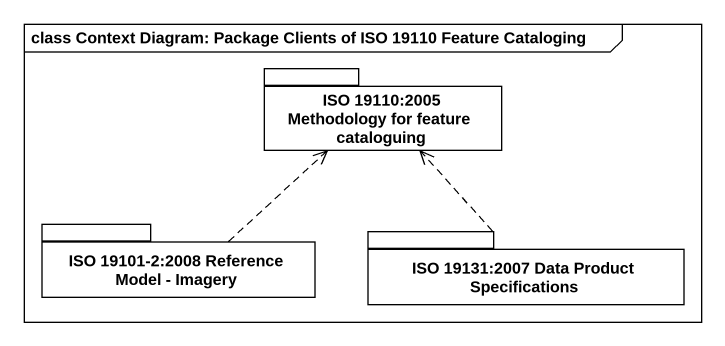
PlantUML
@startuml
mainframe class Context Diagram: Package Clients of ISO 19110 Feature Cataloging
package "ISO 19110:2005 Methodology for feature cataloguing" as ISO_19110_2005_Methodology {
}
package "ISO 19101-2:2008 Reference Model - Imagery" as ISO_19101_2_2008_Reference {
}
package "ISO 19131:2007 Data Product Specifications" as ISO_19131_2007_Data_Product {
}
ISO_19101_2_2008_Reference .up.> ISO_19110_2005_Methodology
ISO_19131_2007_Data_Product .up.> ISO_19110_2005_Methodology
@enduml
